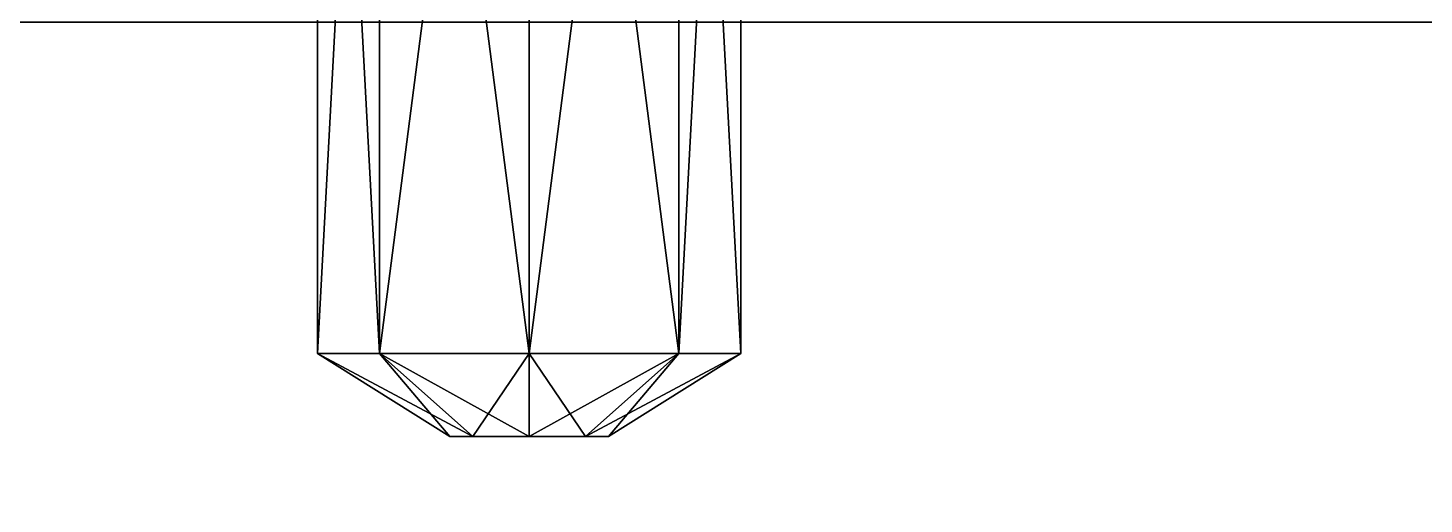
# Model space of a CAD drawing. Extents: x -150 to 2334, y -150 to 2984.
# Drawn here: x 1633.53 to 1659.9, y 767.37 to 776.35 of the extents above; entities that cross this region are included whole.
import ezdxf

# ---------------------------------------------------------------- set-up
doc = ezdxf.new("R2010")
doc.units = 0
for name, color, linetype in [('LAYER0', 7, 'CONTINUOUS'), ('LAYER243', 7, 'CONTINUOUS'), ('LAYER285', 7, 'CONTINUOUS'), ('LAYER286', 7, 'CONTINUOUS')]:
    doc.layers.add(name, color=color, linetype=linetype)

msp = doc.modelspace()

# ---------------------------------------------------------------- linework, layer by layer
at = {"layer": 'LAYER0', "invisible_edges": 1}
for points in [[(2334, 2984, -5), (-150, -150, -5), (-150, 2984, -5), (2334, 2984, -5)], [(-150, -150, -5), (2334, 2984, -5), (2334, -150, -5), (-150, -150, -5)], [(2334, -150), (-150, 2984), (-150, -150), (2334, -150)], [(-150, 2984), (2334, -150), (2334, 2984), (-150, 2984)]]:
    msp.add_3dface(points, dxfattribs=at)
at = {"layer": 'LAYER243', "invisible_edges": 1}
for points in [[(2164, 776.458), (1614, 758.458), (1614, 776.458), (2164, 776.458)], [(1614, 758.458), (2164, 776.458), (2164, 758.458), (1614, 758.458)], [(2164, 758.458, 2350), (1614, 776.458, 2350), (1614, 758.458, 2350), (2164, 758.458, 2350)], [(1614, 776.458, 2350), (2164, 758.458, 2350), (2164, 776.458, 2350), (1614, 776.458, 2350)]]:
    msp.add_3dface(points, dxfattribs=at)
at = {"layer": 'LAYER285'}
for points in [[(1639, 770.2084, 24), (1640.172, 770.2084, 26.82843), (1639, 792.0834, 24), (1639, 770.2084, 24)], [(1639, 792.0834, 24), (1640.172, 770.2084, 26.82843), (1640.172, 792.0834, 26.82843), (1639, 792.0834, 24)], [(1640.172, 770.2084, 21.17157), (1639, 770.2084, 24), (1640.172, 792.0834, 21.17157), (1640.172, 770.2084, 21.17157)], [(1640.172, 792.0834, 21.17157), (1639, 770.2084, 24), (1639, 792.0834, 24), (1640.172, 792.0834, 21.17157)], [(1640.172, 770.2084, 26.82843), (1639, 770.2084, 24), (1640.172, 792.0834, 26.82843), (1640.172, 770.2084, 26.82843)], [(1639, 770.2084, 24), (1640.172, 792.0834, 26.82843), (1639, 792.0834, 24), (1639, 770.2084, 24)], [(1640.172, 770.2084, 21.17157), (1639, 770.2084, 24), (1639, 792.0834, 24), (1640.172, 770.2084, 21.17157)], [(1639, 792.0834, 24), (1640.172, 770.2084, 21.17157), (1640.172, 792.0834, 21.17157), (1639, 792.0834, 24)], [(1640.172, 770.2084, 26.82843), (1639, 770.2084, 24), (1640.172, 792.0834, 26.82843), (1640.172, 770.2084, 26.82843)], [(1639, 770.2084, 24), (1640.172, 792.0834, 26.82843), (1639, 792.0834, 24), (1639, 770.2084, 24)], [(1640.172, 770.2084, 21.17157), (1639, 770.2084, 24), (1639, 792.0834, 24), (1640.172, 770.2084, 21.17157)], [(1639, 792.0834, 24), (1640.172, 770.2084, 21.17157), (1640.172, 792.0834, 21.17157), (1639, 792.0834, 24)], [(1640.172, 770.2084, 26.82843), (1643, 770.2084, 28), (1640.172, 792.0834, 26.82843), (1640.172, 770.2084, 26.82843)], [(1640.172, 792.0834, 26.82843), (1643, 770.2084, 28), (1643, 792.0834, 28), (1640.172, 792.0834, 26.82843)], [(1640.172, 792.0834, 21.17157), (1643, 792.0834, 20), (1640.172, 770.2084, 21.17157), (1640.172, 792.0834, 21.17157)], [(1640.172, 770.2084, 21.17157), (1643, 792.0834, 20), (1643, 770.2084, 20), (1640.172, 770.2084, 21.17157)], [(1640.172, 770.2084, 26.82843), (1643, 770.2084, 28), (1643, 792.0834, 28), (1640.172, 770.2084, 26.82843)], [(1643, 792.0834, 28), (1640.172, 770.2084, 26.82843), (1640.172, 792.0834, 26.82843), (1643, 792.0834, 28)], [(1640.172, 770.2084, 26.82843), (1643, 770.2084, 28), (1643, 792.0834, 28), (1640.172, 770.2084, 26.82843)], [(1643, 792.0834, 28), (1640.172, 770.2084, 26.82843), (1640.172, 792.0834, 26.82843), (1643, 792.0834, 28)], [(1640.172, 792.0834, 21.17157), (1643, 792.0834, 20), (1643, 770.2084, 20), (1640.172, 792.0834, 21.17157)], [(1643, 770.2084, 20), (1640.172, 792.0834, 21.17157), (1640.172, 770.2084, 21.17157), (1643, 770.2084, 20)], [(1645.828, 770.2084, 26.82843), (1643, 770.2084, 28), (1643, 792.0834, 28), (1645.828, 770.2084, 26.82843)], [(1645.828, 770.2084, 26.82843), (1643, 792.0834, 28), (1645.828, 792.0834, 26.82843), (1645.828, 770.2084, 26.82843)], [(1643, 792.0834, 20), (1645.828, 792.0834, 21.17157), (1643, 770.2084, 20), (1643, 792.0834, 20)], [(1643, 770.2084, 20), (1645.828, 792.0834, 21.17157), (1645.828, 770.2084, 21.17157), (1643, 770.2084, 20)], [(1645.828, 770.2084, 26.82843), (1645.828, 792.0834, 26.82843), (1643, 792.0834, 28), (1645.828, 770.2084, 26.82843)], [(1645.828, 770.2084, 26.82843), (1643, 792.0834, 28), (1643, 770.2084, 28), (1645.828, 770.2084, 26.82843)], [(1645.828, 770.2084, 26.82843), (1643, 770.2084, 28), (1645.828, 792.0834, 26.82843), (1645.828, 770.2084, 26.82843)], [(1643, 770.2084, 28), (1645.828, 792.0834, 26.82843), (1643, 792.0834, 28), (1643, 770.2084, 28)], [(1645.828, 792.0834, 21.17157), (1643, 792.0834, 20), (1645.828, 770.2084, 21.17157), (1645.828, 792.0834, 21.17157)], [(1643, 792.0834, 20), (1645.828, 770.2084, 21.17157), (1643, 770.2084, 20), (1643, 792.0834, 20)], [(1645.828, 770.2084, 26.82843), (1647, 770.2084, 24), (1645.828, 792.0834, 26.82843), (1645.828, 770.2084, 26.82843)], [(1645.828, 792.0834, 26.82843), (1647, 770.2084, 24), (1647, 792.0834, 24), (1645.828, 792.0834, 26.82843)], [(1645.828, 792.0834, 21.17157), (1647, 792.0834, 24), (1645.828, 770.2084, 21.17157), (1645.828, 792.0834, 21.17157)], [(1645.828, 770.2084, 21.17157), (1647, 792.0834, 24), (1647, 770.2084, 24), (1645.828, 770.2084, 21.17157)], [(1645.828, 770.2084, 26.82843), (1647, 770.2084, 24), (1647, 792.0834, 24), (1645.828, 770.2084, 26.82843)], [(1647, 792.0834, 24), (1645.828, 770.2084, 26.82843), (1645.828, 792.0834, 26.82843), (1647, 792.0834, 24)], [(1645.828, 770.2084, 26.82843), (1647, 770.2084, 24), (1647, 792.0834, 24), (1645.828, 770.2084, 26.82843)], [(1647, 792.0834, 24), (1645.828, 770.2084, 26.82843), (1645.828, 792.0834, 26.82843), (1647, 792.0834, 24)], [(1645.828, 792.0834, 21.17157), (1647, 792.0834, 24), (1647, 770.2084, 24), (1645.828, 792.0834, 21.17157)], [(1647, 770.2084, 24), (1645.828, 792.0834, 21.17157), (1645.828, 770.2084, 21.17157), (1647, 770.2084, 24)], [(1641.5, 768.6459, 24), (1641.939, 768.6459, 25.06066), (1639, 770.2084, 24), (1641.5, 768.6459, 24)], [(1639, 770.2084, 24), (1641.939, 768.6459, 25.06066), (1640.172, 770.2084, 26.82843), (1639, 770.2084, 24)], [(1640.172, 770.2084, 21.17157), (1641.5, 768.6459, 24), (1639, 770.2084, 24), (1640.172, 770.2084, 21.17157)], [(1641.5, 768.6459, 24), (1640.172, 770.2084, 26.82843), (1639, 770.2084, 24), (1641.5, 768.6459, 24)], [(1640.172, 770.2084, 21.17157), (1641.5, 768.6459, 24), (1639, 770.2084, 24), (1640.172, 770.2084, 21.17157)], [(1641.939, 768.6459, 25.06066), (1643, 768.6459, 25.5), (1640.172, 770.2084, 26.82843), (1641.939, 768.6459, 25.06066)], [(1640.172, 770.2084, 26.82843), (1643, 768.6459, 25.5), (1643, 770.2084, 28), (1640.172, 770.2084, 26.82843)], [(1641.939, 768.6459, 22.93934), (1641.5, 768.6459, 24), (1640.172, 770.2084, 21.17157), (1641.939, 768.6459, 22.93934)], [(1643, 770.2084, 20), (1643, 768.6459, 22.5), (1640.172, 770.2084, 21.17157), (1643, 770.2084, 20)], [(1640.172, 770.2084, 21.17157), (1643, 768.6459, 22.5), (1641.939, 768.6459, 22.93934), (1640.172, 770.2084, 21.17157)], [(1641.5, 768.6459, 24), (1641.939, 768.6459, 25.06066), (1640.172, 770.2084, 26.82843), (1641.5, 768.6459, 24)], [(1641.939, 768.6459, 25.06066), (1643, 770.2084, 28), (1640.172, 770.2084, 26.82843), (1641.939, 768.6459, 25.06066)], [(1640.172, 770.2084, 21.17157), (1641.939, 768.6459, 22.93934), (1641.5, 768.6459, 24), (1640.172, 770.2084, 21.17157)], [(1643, 770.2084, 20), (1641.939, 768.6459, 22.93934), (1640.172, 770.2084, 21.17157), (1643, 770.2084, 20)], [(1641.939, 768.6459, 25.06066), (1643, 768.6459, 25.5), (1643, 770.2084, 28), (1641.939, 768.6459, 25.06066)], [(1643, 770.2084, 20), (1643, 768.6459, 22.5), (1641.939, 768.6459, 22.93934), (1643, 770.2084, 20)], [(1643, 768.6459, 25.5), (1644.061, 768.6459, 25.06066), (1643, 770.2084, 28), (1643, 768.6459, 25.5)], [(1643, 770.2084, 28), (1644.061, 768.6459, 25.06066), (1645.828, 770.2084, 26.82843), (1643, 770.2084, 28)], [(1643, 770.2084, 20), (1645.828, 770.2084, 21.17157), (1643, 768.6459, 22.5), (1643, 770.2084, 20)], [(1643, 768.6459, 22.5), (1645.828, 770.2084, 21.17157), (1644.061, 768.6459, 22.93934), (1643, 768.6459, 22.5)], [(1643, 768.6459, 25.5), (1644.061, 768.6459, 25.06066), (1645.828, 770.2084, 26.82843), (1643, 768.6459, 25.5)], [(1643, 768.6459, 25.5), (1645.828, 770.2084, 26.82843), (1643, 770.2084, 28), (1643, 768.6459, 25.5)], [(1643, 770.2084, 20), (1645.828, 770.2084, 21.17157), (1644.061, 768.6459, 22.93934), (1643, 770.2084, 20)], [(1643, 770.2084, 20), (1644.061, 768.6459, 22.93934), (1643, 768.6459, 22.5), (1643, 770.2084, 20)], [(1644.5, 768.6459, 24), (1644.061, 768.6459, 25.06066), (1645.828, 770.2084, 26.82843), (1644.5, 768.6459, 24)], [(1644.061, 768.6459, 22.93934), (1645.828, 770.2084, 21.17157), (1644.5, 768.6459, 24), (1644.061, 768.6459, 22.93934)], [(1644.5, 768.6459, 24), (1645.828, 770.2084, 26.82843), (1644.061, 768.6459, 25.06066), (1644.5, 768.6459, 24)], [(1644.061, 768.6459, 22.93934), (1645.828, 770.2084, 21.17157), (1647, 770.2084, 24), (1644.061, 768.6459, 22.93934)], [(1644.061, 768.6459, 22.93934), (1647, 770.2084, 24), (1644.5, 768.6459, 24), (1644.061, 768.6459, 22.93934)], [(1644.5, 768.6459, 24), (1645.828, 770.2084, 26.82843), (1647, 770.2084, 24), (1644.5, 768.6459, 24)], [(1644.5, 768.6459, 24), (1645.828, 770.2084, 21.17157), (1647, 770.2084, 24), (1644.5, 768.6459, 24)], [(1644.5, 768.6459, 24), (1647, 770.2084, 24), (1645.828, 770.2084, 26.82843), (1644.5, 768.6459, 24)], [(1641.939, 768.6459, 22.93934), (1643, 768.6459, 22.5), (1641.5, 768.6459, 24), (1641.939, 768.6459, 22.93934)], [(1641.5, 768.6459, 24), (1643, 768.6459, 22.5), (1641.939, 768.6459, 25.06066), (1641.5, 768.6459, 24)], [(1641.939, 768.6459, 25.06066), (1641.939, 768.6459, 22.93934), (1641.5, 768.6459, 24), (1641.939, 768.6459, 25.06066)], [(1643, 768.6459, 22.5), (1641.939, 768.6459, 25.06066), (1643, 768.6459, 25.5), (1643, 768.6459, 22.5)], [(1643, 768.6459, 22.5), (1643, 768.6459, 25.5), (1641.939, 768.6459, 25.06066), (1643, 768.6459, 22.5)], [(1643, 768.6459, 22.5), (1641.939, 768.6459, 22.93934), (1641.939, 768.6459, 25.06066), (1643, 768.6459, 22.5)], [(1644.061, 768.6459, 22.93934), (1643, 768.6459, 25.5), (1644.061, 768.6459, 25.06066), (1644.061, 768.6459, 22.93934)], [(1643, 768.6459, 22.5), (1643, 768.6459, 25.5), (1644.061, 768.6459, 22.93934), (1643, 768.6459, 22.5)], [(1644.061, 768.6459, 22.93934), (1644.061, 768.6459, 25.06066), (1643, 768.6459, 25.5), (1644.061, 768.6459, 22.93934)], [(1643, 768.6459, 22.5), (1644.061, 768.6459, 22.93934), (1643, 768.6459, 25.5), (1643, 768.6459, 22.5)], [(1644.061, 768.6459, 22.93934), (1644.061, 768.6459, 25.06066), (1644.5, 768.6459, 24), (1644.061, 768.6459, 22.93934)], [(1644.061, 768.6459, 22.93934), (1644.5, 768.6459, 24), (1644.061, 768.6459, 25.06066), (1644.061, 768.6459, 22.93934)]]:
    msp.add_3dface(points, dxfattribs=at)
at = {"layer": 'LAYER286'}
for points in [[(1639, 770.2084, 56), (1640.172, 770.2084, 58.82843), (1639, 792.0834, 56), (1639, 770.2084, 56)], [(1639, 792.0834, 56), (1640.172, 770.2084, 58.82843), (1640.172, 792.0834, 58.82843), (1639, 792.0834, 56)], [(1640.172, 770.2084, 53.17157), (1639, 770.2084, 56), (1640.172, 792.0834, 53.17157), (1640.172, 770.2084, 53.17157)], [(1640.172, 792.0834, 53.17157), (1639, 770.2084, 56), (1639, 792.0834, 56), (1640.172, 792.0834, 53.17157)], [(1640.172, 770.2084, 58.82843), (1639, 770.2084, 56), (1640.172, 792.0834, 58.82843), (1640.172, 770.2084, 58.82843)], [(1639, 770.2084, 56), (1640.172, 792.0834, 58.82843), (1639, 792.0834, 56), (1639, 770.2084, 56)], [(1640.172, 770.2084, 53.17157), (1639, 770.2084, 56), (1639, 792.0834, 56), (1640.172, 770.2084, 53.17157)], [(1639, 792.0834, 56), (1640.172, 770.2084, 53.17157), (1640.172, 792.0834, 53.17157), (1639, 792.0834, 56)], [(1640.172, 770.2084, 58.82843), (1639, 770.2084, 56), (1640.172, 792.0834, 58.82843), (1640.172, 770.2084, 58.82843)], [(1639, 770.2084, 56), (1640.172, 792.0834, 58.82843), (1639, 792.0834, 56), (1639, 770.2084, 56)], [(1640.172, 770.2084, 53.17157), (1639, 770.2084, 56), (1639, 792.0834, 56), (1640.172, 770.2084, 53.17157)], [(1639, 792.0834, 56), (1640.172, 770.2084, 53.17157), (1640.172, 792.0834, 53.17157), (1639, 792.0834, 56)], [(1640.172, 770.2084, 58.82843), (1643, 770.2084, 60), (1640.172, 792.0834, 58.82843), (1640.172, 770.2084, 58.82843)], [(1640.172, 792.0834, 58.82843), (1643, 770.2084, 60), (1643, 792.0834, 60), (1640.172, 792.0834, 58.82843)], [(1640.172, 792.0834, 53.17157), (1643, 792.0834, 52), (1640.172, 770.2084, 53.17157), (1640.172, 792.0834, 53.17157)], [(1640.172, 770.2084, 53.17157), (1643, 792.0834, 52), (1643, 770.2084, 52), (1640.172, 770.2084, 53.17157)], [(1640.172, 770.2084, 58.82843), (1643, 770.2084, 60), (1643, 792.0834, 60), (1640.172, 770.2084, 58.82843)], [(1643, 792.0834, 60), (1640.172, 770.2084, 58.82843), (1640.172, 792.0834, 58.82843), (1643, 792.0834, 60)], [(1640.172, 770.2084, 58.82843), (1643, 770.2084, 60), (1643, 792.0834, 60), (1640.172, 770.2084, 58.82843)], [(1643, 792.0834, 60), (1640.172, 770.2084, 58.82843), (1640.172, 792.0834, 58.82843), (1643, 792.0834, 60)], [(1640.172, 792.0834, 53.17157), (1643, 792.0834, 52), (1643, 770.2084, 52), (1640.172, 792.0834, 53.17157)], [(1643, 770.2084, 52), (1640.172, 792.0834, 53.17157), (1640.172, 770.2084, 53.17157), (1643, 770.2084, 52)], [(1645.828, 770.2084, 58.82843), (1643, 770.2084, 60), (1643, 792.0834, 60), (1645.828, 770.2084, 58.82843)], [(1645.828, 770.2084, 58.82843), (1643, 792.0834, 60), (1645.828, 792.0834, 58.82843), (1645.828, 770.2084, 58.82843)], [(1643, 792.0834, 52), (1645.828, 792.0834, 53.17157), (1643, 770.2084, 52), (1643, 792.0834, 52)], [(1643, 770.2084, 52), (1645.828, 792.0834, 53.17157), (1645.828, 770.2084, 53.17157), (1643, 770.2084, 52)], [(1645.828, 770.2084, 58.82843), (1645.828, 792.0834, 58.82843), (1643, 792.0834, 60), (1645.828, 770.2084, 58.82843)], [(1645.828, 770.2084, 58.82843), (1643, 792.0834, 60), (1643, 770.2084, 60), (1645.828, 770.2084, 58.82843)], [(1645.828, 770.2084, 58.82843), (1643, 770.2084, 60), (1645.828, 792.0834, 58.82843), (1645.828, 770.2084, 58.82843)], [(1643, 770.2084, 60), (1645.828, 792.0834, 58.82843), (1643, 792.0834, 60), (1643, 770.2084, 60)], [(1645.828, 792.0834, 53.17157), (1643, 792.0834, 52), (1645.828, 770.2084, 53.17157), (1645.828, 792.0834, 53.17157)], [(1643, 792.0834, 52), (1645.828, 770.2084, 53.17157), (1643, 770.2084, 52), (1643, 792.0834, 52)], [(1645.828, 770.2084, 58.82843), (1647, 770.2084, 56), (1645.828, 792.0834, 58.82843), (1645.828, 770.2084, 58.82843)], [(1645.828, 792.0834, 58.82843), (1647, 770.2084, 56), (1647, 792.0834, 56), (1645.828, 792.0834, 58.82843)], [(1645.828, 792.0834, 53.17157), (1647, 792.0834, 56), (1645.828, 770.2084, 53.17157), (1645.828, 792.0834, 53.17157)], [(1645.828, 770.2084, 53.17157), (1647, 792.0834, 56), (1647, 770.2084, 56), (1645.828, 770.2084, 53.17157)], [(1645.828, 770.2084, 58.82843), (1647, 770.2084, 56), (1647, 792.0834, 56), (1645.828, 770.2084, 58.82843)], [(1647, 792.0834, 56), (1645.828, 770.2084, 58.82843), (1645.828, 792.0834, 58.82843), (1647, 792.0834, 56)], [(1645.828, 770.2084, 58.82843), (1647, 770.2084, 56), (1647, 792.0834, 56), (1645.828, 770.2084, 58.82843)], [(1647, 792.0834, 56), (1645.828, 770.2084, 58.82843), (1645.828, 792.0834, 58.82843), (1647, 792.0834, 56)], [(1645.828, 792.0834, 53.17157), (1647, 792.0834, 56), (1647, 770.2084, 56), (1645.828, 792.0834, 53.17157)], [(1647, 770.2084, 56), (1645.828, 792.0834, 53.17157), (1645.828, 770.2084, 53.17157), (1647, 770.2084, 56)], [(1641.5, 768.6459, 56), (1641.939, 768.6459, 57.06066), (1639, 770.2084, 56), (1641.5, 768.6459, 56)], [(1639, 770.2084, 56), (1641.939, 768.6459, 57.06066), (1640.172, 770.2084, 58.82843), (1639, 770.2084, 56)], [(1640.172, 770.2084, 53.17157), (1641.5, 768.6459, 56), (1639, 770.2084, 56), (1640.172, 770.2084, 53.17157)], [(1641.5, 768.6459, 56), (1640.172, 770.2084, 58.82843), (1639, 770.2084, 56), (1641.5, 768.6459, 56)], [(1640.172, 770.2084, 53.17157), (1641.5, 768.6459, 56), (1639, 770.2084, 56), (1640.172, 770.2084, 53.17157)], [(1641.939, 768.6459, 57.06066), (1643, 768.6459, 57.5), (1640.172, 770.2084, 58.82843), (1641.939, 768.6459, 57.06066)], [(1640.172, 770.2084, 58.82843), (1643, 768.6459, 57.5), (1643, 770.2084, 60), (1640.172, 770.2084, 58.82843)], [(1641.939, 768.6459, 54.93934), (1641.5, 768.6459, 56), (1640.172, 770.2084, 53.17157), (1641.939, 768.6459, 54.93934)], [(1643, 770.2084, 52), (1643, 768.6459, 54.5), (1640.172, 770.2084, 53.17157), (1643, 770.2084, 52)], [(1640.172, 770.2084, 53.17157), (1643, 768.6459, 54.5), (1641.939, 768.6459, 54.93934), (1640.172, 770.2084, 53.17157)], [(1641.5, 768.6459, 56), (1641.939, 768.6459, 57.06066), (1640.172, 770.2084, 58.82843), (1641.5, 768.6459, 56)], [(1641.939, 768.6459, 57.06066), (1643, 770.2084, 60), (1640.172, 770.2084, 58.82843), (1641.939, 768.6459, 57.06066)], [(1640.172, 770.2084, 53.17157), (1641.939, 768.6459, 54.93934), (1641.5, 768.6459, 56), (1640.172, 770.2084, 53.17157)], [(1643, 770.2084, 52), (1641.939, 768.6459, 54.93934), (1640.172, 770.2084, 53.17157), (1643, 770.2084, 52)], [(1641.939, 768.6459, 57.06066), (1643, 768.6459, 57.5), (1643, 770.2084, 60), (1641.939, 768.6459, 57.06066)], [(1643, 770.2084, 52), (1643, 768.6459, 54.5), (1641.939, 768.6459, 54.93934), (1643, 770.2084, 52)], [(1643, 768.6459, 57.5), (1644.061, 768.6459, 57.06066), (1643, 770.2084, 60), (1643, 768.6459, 57.5)], [(1643, 770.2084, 60), (1644.061, 768.6459, 57.06066), (1645.828, 770.2084, 58.82843), (1643, 770.2084, 60)], [(1643, 770.2084, 52), (1645.828, 770.2084, 53.17157), (1643, 768.6459, 54.5), (1643, 770.2084, 52)], [(1643, 768.6459, 54.5), (1645.828, 770.2084, 53.17157), (1644.061, 768.6459, 54.93934), (1643, 768.6459, 54.5)], [(1643, 768.6459, 57.5), (1644.061, 768.6459, 57.06066), (1645.828, 770.2084, 58.82843), (1643, 768.6459, 57.5)], [(1643, 768.6459, 57.5), (1645.828, 770.2084, 58.82843), (1643, 770.2084, 60), (1643, 768.6459, 57.5)], [(1643, 770.2084, 52), (1645.828, 770.2084, 53.17157), (1644.061, 768.6459, 54.93934), (1643, 770.2084, 52)], [(1643, 770.2084, 52), (1644.061, 768.6459, 54.93934), (1643, 768.6459, 54.5), (1643, 770.2084, 52)], [(1644.5, 768.6459, 56), (1644.061, 768.6459, 57.06066), (1645.828, 770.2084, 58.82843), (1644.5, 768.6459, 56)], [(1644.061, 768.6459, 54.93934), (1645.828, 770.2084, 53.17157), (1644.5, 768.6459, 56), (1644.061, 768.6459, 54.93934)], [(1644.5, 768.6459, 56), (1645.828, 770.2084, 58.82843), (1644.061, 768.6459, 57.06066), (1644.5, 768.6459, 56)], [(1644.061, 768.6459, 54.93934), (1645.828, 770.2084, 53.17157), (1647, 770.2084, 56), (1644.061, 768.6459, 54.93934)], [(1644.061, 768.6459, 54.93934), (1647, 770.2084, 56), (1644.5, 768.6459, 56), (1644.061, 768.6459, 54.93934)], [(1644.5, 768.6459, 56), (1645.828, 770.2084, 58.82843), (1647, 770.2084, 56), (1644.5, 768.6459, 56)], [(1644.5, 768.6459, 56), (1645.828, 770.2084, 53.17157), (1647, 770.2084, 56), (1644.5, 768.6459, 56)], [(1644.5, 768.6459, 56), (1647, 770.2084, 56), (1645.828, 770.2084, 58.82843), (1644.5, 768.6459, 56)], [(1641.939, 768.6459, 54.93934), (1643, 768.6459, 54.5), (1641.5, 768.6459, 56), (1641.939, 768.6459, 54.93934)], [(1641.5, 768.6459, 56), (1643, 768.6459, 54.5), (1641.939, 768.6459, 57.06066), (1641.5, 768.6459, 56)], [(1641.939, 768.6459, 57.06066), (1641.939, 768.6459, 54.93934), (1641.5, 768.6459, 56), (1641.939, 768.6459, 57.06066)], [(1643, 768.6459, 54.5), (1641.939, 768.6459, 57.06066), (1643, 768.6459, 57.5), (1643, 768.6459, 54.5)], [(1643, 768.6459, 54.5), (1643, 768.6459, 57.5), (1641.939, 768.6459, 57.06066), (1643, 768.6459, 54.5)], [(1643, 768.6459, 54.5), (1641.939, 768.6459, 54.93934), (1641.939, 768.6459, 57.06066), (1643, 768.6459, 54.5)], [(1644.061, 768.6459, 54.93934), (1643, 768.6459, 57.5), (1644.061, 768.6459, 57.06066), (1644.061, 768.6459, 54.93934)], [(1643, 768.6459, 54.5), (1643, 768.6459, 57.5), (1644.061, 768.6459, 54.93934), (1643, 768.6459, 54.5)], [(1644.061, 768.6459, 54.93934), (1644.061, 768.6459, 57.06066), (1643, 768.6459, 57.5), (1644.061, 768.6459, 54.93934)], [(1643, 768.6459, 54.5), (1644.061, 768.6459, 54.93934), (1643, 768.6459, 57.5), (1643, 768.6459, 54.5)], [(1644.061, 768.6459, 54.93934), (1644.061, 768.6459, 57.06066), (1644.5, 768.6459, 56), (1644.061, 768.6459, 54.93934)], [(1644.061, 768.6459, 54.93934), (1644.5, 768.6459, 56), (1644.061, 768.6459, 57.06066), (1644.061, 768.6459, 54.93934)]]:
    msp.add_3dface(points, dxfattribs=at)

doc.saveas('drawing.dxf')
